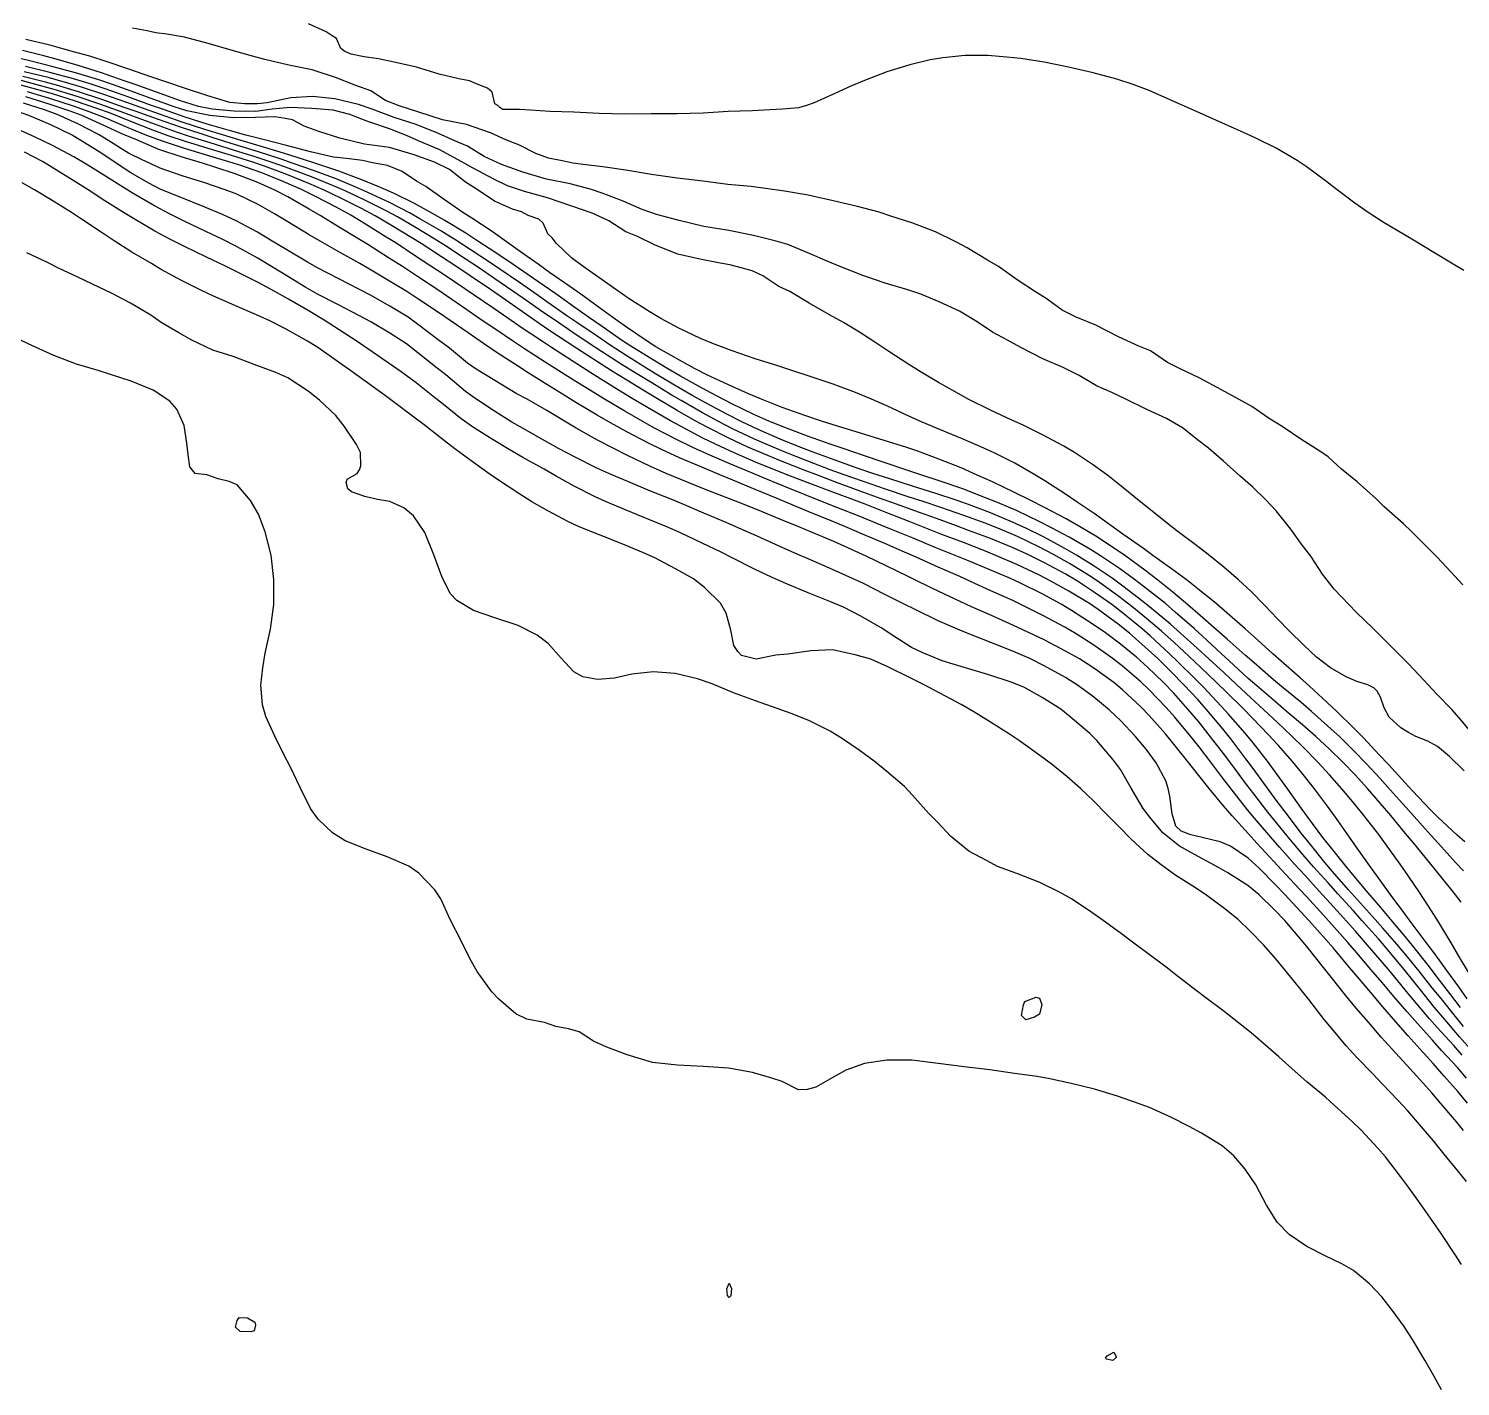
# Model space of a CAD drawing. Header units: feet. Extents: x 333642 to 335017, y 470420 to 471851.
# Drawn here: x 334328.2 to 334602.6, y 471312.7 to 471573.1 of the extents above; entities that cross this region are included whole.
import ezdxf

# ---------------------------------------------------------------- set-up
doc = ezdxf.new("R2010")
doc.units = ezdxf.units.FT
doc.header["$MEASUREMENT"] = 0
doc.layers.add('Contour', color=7, linetype='CONTINUOUS', true_color=0xffffff)

msp = doc.modelspace()

# ---------------------------------------------------------------- linework, layer by layer
at = {"layer": 'Contour', "color": 18, "linetype": 'Continuous', "true_color": 0x000000}
for points, elevation in [([(334603.254561, 471526.664073), (334601.227112, 471527.903719), (334597.479672, 471530.178665), (334594.267512, 471532.110189), (334591.891194, 471533.517725), (334587.95837, 471535.803915), (334584.916932, 471537.792229), (334582.336052, 471539.597903), (334578.722884, 471542.34228), (334576.751885, 471543.920209), (334573.048681, 471546.64308), (334571.341132, 471547.786015), (334567.281429, 471550.155162), (334563.49788, 471551.977352), (334561.576275, 471552.899387), (334557.587657, 471554.668776), (334553.270431, 471556.602553), (334550.870955, 471557.677829), (334547.129693, 471559.383905), (334542.93324, 471561.17923), (334539.906339, 471562.330913), (334536.773172, 471563.377819), (334532.188353, 471564.618326), (334527.463304, 471565.709212), (334522.79062, 471566.62597), (334518.341041, 471567.346042), (334515.669492, 471567.624505), (334512.042038, 471567.899847), (334507.684363, 471567.902148), (334503.411118, 471567.488328), (334500.946911, 471567.095881), (334497.075139, 471566.13747), (334492.693613, 471564.814878), (334488.361932, 471563.141442), (334485.758053, 471562.031446), (334482.679999, 471560.650315), (334478.746522, 471558.856291), (334477.250883, 471558.348666), (334475.73778, 471557.915572), (334472.635515, 471557.654644), (334470.211348, 471557.508448), (334466.832083, 471557.336881), (334462.273868, 471557.185803), (334457.457997, 471556.863697), (334452.498924, 471556.742683), (334447.498057, 471556.741794), (334442.500564, 471556.685322), (334437.524481, 471556.801626), (334432.696923, 471557.042191), (334428.087378, 471557.202792), (334424.385222, 471557.429786), (334422.242091, 471557.542611), (334419.060558, 471557.570592), (334418.467517, 471557.961208), (334418.086247, 471558.347217), (334417.517112, 471558.672729), (334417.03285, 471560.870801), (334416.107011, 471561.670633), (334414.443572, 471562.280783), (334412.67309, 471563.050902), (334410.602886, 471563.458584), (334406.847951, 471564.34136), (334402.514307, 471565.663295), (334398.262013, 471566.66694), (334395.253653, 471567.25376), (334392.497113, 471567.694955), (334390.004358, 471568.184403), (334388.771051, 471568.712414), (334388.016539, 471569.263465), (334387.159746, 471571.152204), (334386.328864, 471571.659615), (334385.220644, 471572.44413), (334381.830648, 471573.965517)], -1.5), ([(334603.070068, 471466.451061), (334601.478422, 471468.181493), (334598.191562, 471471.669895), (334596.696942, 471473.195673), (334593.218383, 471476.67503), (334591.699197, 471478.152108), (334587.910101, 471481.444847), (334586.385646, 471482.950494), (334582.792909, 471486.195395), (334579.785934, 471488.587343), (334577.241119, 471490.939649), (334575.640129, 471492.043105), (334572.18097, 471494.204973), (334568.465586, 471496.789599), (334565.950251, 471498.31808), (334562.628302, 471500.606859), (334560.212769, 471501.970915), (334556.78108, 471503.795015), (334552.541346, 471506.123889), (334548.892262, 471507.841629), (334546.455346, 471509.055168), (334543.193186, 471511.28353), (334540.933462, 471512.189574), (334537.040313, 471513.959741), (334532.692583, 471516.193435), (334528.959006, 471517.749938), (334526.247575, 471519.07872), (334523.226616, 471521.335414), (334521.142869, 471522.58873), (334517.659591, 471524.907607), (334514.074107, 471527.456705), (334511.962968, 471528.703766), (334508.056702, 471531.057184), (334505.909576, 471532.22326), (334501.99768, 471534.092648), (334497.626297, 471535.803312), (334493.44622, 471537.137636), (334491.214035, 471537.860373), (334487.046715, 471538.945805), (334482.350606, 471540.063417), (334477.591191, 471541.13706), (334473.043431, 471541.910967), (334469.3749, 471542.403091), (334466.690095, 471542.7872), (334462.178595, 471543.19306), (334457.457138, 471543.800921), (334452.486228, 471544.410279), (334447.557158, 471545.073748), (334442.644834, 471545.964315), (334438.235722, 471546.585149), (334434.45829, 471547.031133), (334432.484207, 471547.305738), (334430.740538, 471547.636301), (334427.836479, 471548.24975), (334425.361284, 471549.139653), (334422.28347, 471550.753373), (334419.664567, 471551.778017), (334416.705088, 471553.095412), (334412.099453, 471554.675457), (334407.515572, 471555.580091), (334402.936099, 471557.035471), (334399.18286, 471558.268436), (334396.571935, 471559.268386), (334393.736939, 471561.130965), (334390.896787, 471562.195611), (334386.992327, 471563.705443), (334382.524616, 471565.141725), (334378.025703, 471566.0625), (334373.473533, 471567.129271), (334371.098838, 471567.788482), (334366.966014, 471568.943379), (334362.58382, 471570.217883), (334358.066051, 471571.430978), (334354.6752, 471572.017249), (334352.581685, 471572.292626), (334350.884394, 471572.653503), (334348.078021, 471573.157255)], -2), ([(334603.308808, 471430.782049), (334600.483768, 471433.498809), (334598.207729, 471435.451539), (334596.38912, 471436.466991), (334594.063617, 471437.316459), (334592.663598, 471438.134501), (334591.203168, 471438.993347), (334588.975382, 471441.058874), (334587.961474, 471442.867857), (334587.272275, 471444.906145), (334586.654078, 471446.014861), (334585.990987, 471446.692147), (334584.827563, 471447.240564), (334582.765711, 471447.862166), (334580.719371, 471448.768067), (334577.716825, 471450.503374), (334575.000512, 471452.543351), (334572.529498, 471454.926887), (334569.858891, 471457.56417), (334567.555631, 471459.937041), (334565.110248, 471462.485322), (334562.399792, 471465.195289), (334560.093368, 471467.384089), (334557.282442, 471469.809493), (334554.23012, 471472.224045), (334552.009119, 471473.946148), (334548.23261, 471476.761922), (334546.427031, 471478.170779), (334542.883892, 471481.048596), (334540.72011, 471482.759809), (334537.553661, 471485.351727), (334534.996596, 471487.38402), (334532.282614, 471489.33994), (334528.642081, 471491.795883), (334526.584131, 471493.030794), (334522.506953, 471495.186581), (334518.643998, 471497.079102), (334516.624727, 471498.015298), (334512.541863, 471499.914629), (334508.406605, 471501.973591), (334506.330132, 471503.103499), (334502.594615, 471505.225157), (334499.271704, 471507.197164), (334496.900498, 471508.701261), (334493.044869, 471511.149039), (334490.343491, 471512.949581), (334487.415297, 471514.870256), (334484.357719, 471516.703882), (334481.668805, 471518.185522), (334477.763841, 471520.446365), (334474.062743, 471522.638006), (334471.956417, 471523.657934), (334468.896438, 471525.657198), (334466.837205, 471526.65734), (334464.060924, 471527.383602), (334462.54467, 471527.811201), (334460.745691, 471528.122361), (334456.808691, 471528.870509), (334452.624476, 471529.823421), (334448.27898, 471531.569701), (334444.874655, 471533.206046), (334442.616168, 471534.095986), (334439.378307, 471536.216688), (334436.201026, 471537.691252), (334432.277298, 471539.042541), (334427.628985, 471540.612257), (334423.245428, 471541.821307), (334419.966183, 471542.905758), (334417.434926, 471544.161926), (334413.272324, 471546.409146), (334411.096837, 471547.594584), (334406.973529, 471549.823588), (334403.025531, 471551.470878), (334400.582364, 471552.554354), (334397.360626, 471553.858785), (334393.164366, 471555.255881), (334389.737477, 471556.628043), (334386.568119, 471557.414043), (334382.479343, 471557.780423), (334378.320756, 471557.973645), (334374.876763, 471557.601861), (334371.699318, 471557.197027), (334367.534173, 471557.253379), (334363.340221, 471557.610764), (334360.719384, 471558.121676), (334357.092153, 471559.275017), (334352.690219, 471560.87043), (334348.612445, 471562.343047), (334346.489822, 471563.081808), (334342.10723, 471564.603735), (334337.673598, 471565.976949), (334333.437509, 471567.192445), (334331.098271, 471567.855769), (334326.994116, 471568.8688)], -3), ([(334604.99822, 471437.814214), (334602.352885, 471440.95142), (334600.971332, 471442.522058), (334598.113947, 471445.477961), (334595.555346, 471448.194327), (334592.719211, 471451.217346), (334591.182806, 471452.75296), (334588.091992, 471455.834124), (334585.790519, 471458.099989), (334582.660625, 471461.093331), (334581.207883, 471462.641101), (334578.373358, 471465.587909), (334576.176817, 471468.482568), (334573.905774, 471471.910752), (334572.12128, 471474.205156), (334570.092117, 471477.094596), (334567.310548, 471480.638185), (334565.267587, 471482.787938), (334562.821458, 471485.124691), (334560.407547, 471487.272892), (334557.188177, 471490.144736), (334554.322606, 471492.636827), (334552.482876, 471494.066825), (334549.316696, 471496.516052), (334546.248893, 471498.291092), (334542.46762, 471500.019922), (334538.317174, 471502.084476), (334535.817501, 471503.318976), (334532.860744, 471504.59585), (334529.532731, 471506.570792), (334526.46089, 471508.096), (334522.556473, 471509.764565), (334518.348105, 471511.957711), (334515.778464, 471513.359714), (334512.934747, 471514.87254), (334509.98556, 471516.862863), (334506.592089, 471518.890479), (334502.722282, 471520.708842), (334499.17852, 471522.12736), (334496.664877, 471522.998516), (334492.326391, 471524.284941), (334488.037496, 471525.722285), (334483.849575, 471527.405123), (334481.693511, 471528.286413), (334477.528708, 471530.061209), (334473.700542, 471531.667359), (334471.441042, 471532.346996), (334467.102727, 471533.432369), (334462.354682, 471534.384051), (334457.602672, 471535.16154), (334452.873611, 471536.263132), (334448.532358, 471537.461947), (334445.754508, 471538.392061), (334442.147591, 471539.986148), (334438.11609, 471541.513515), (334436.076997, 471542.237794), (334431.985522, 471543.291909), (334427.439193, 471544.211395), (334422.866368, 471545.57818), (334418.803048, 471547.010844), (334415.51318, 471548.532558), (334412.296261, 471550.539234), (334410.013039, 471551.486375), (334406.757183, 471552.968177), (334402.480084, 471554.664358), (334398.263604, 471556.042134), (334394.010971, 471557.65886), (334391.406352, 471558.513386), (334386.8544, 471559.584043), (334382.580307, 471560.053125), (334378.402995, 471559.820726), (334373.904412, 471558.827992), (334372.011027, 471558.675984), (334369.629778, 471558.665976), (334366.723739, 471558.894418), (334362.487727, 471560.168908), (334358.055653, 471561.628086), (334354.449618, 471562.882562), (334351.619848, 471563.836085), (334347.358596, 471565.313671), (334343.044128, 471566.75599), (334339.913521, 471567.764911), (334336.777391, 471568.639912), (334332.209932, 471569.869392), (334327.640331, 471570.998823)], -2.5), ([(334603.480267, 471417.121816), (334601.952756, 471418.398553), (334598.265355, 471421.855688), (334596.852973, 471423.257858), (334593.449001, 471426.901282), (334591.986293, 471428.466289), (334588.826041, 471431.957079), (334587.052231, 471433.846541), (334584.005436, 471437.05958), (334582.097052, 471439.006162), (334578.953731, 471442.089444), (334577.005827, 471443.929105), (334573.661456, 471446.974432), (334571.893938, 471448.584207), (334568.244496, 471451.781928), (334566.674076, 471453.18316), (334563.042091, 471456.45556), (334561.313533, 471457.979097), (334557.854269, 471461.050409), (334555.863558, 471462.761285), (334552.581015, 471465.424326), (334550.008403, 471467.438435), (334547.231507, 471469.504555), (334543.628871, 471472.081778), (334541.840955, 471473.385254), (334537.919443, 471476.167579), (334535.616599, 471477.79272), (334532.374965, 471480.104867), (334529.139328, 471482.308814), (334526.935064, 471483.815027), (334522.961895, 471486.380538), (334520.700849, 471487.740438), (334517.212547, 471489.735571), (334513.223572, 471491.746167), (334511.237751, 471492.648105), (334507.270625, 471494.352465), (334502.928475, 471496.165583), (334499.442659, 471497.645953), (334496.898855, 471498.772055), (334492.67916, 471500.725713), (334489.251099, 471502.212639), (334486.672989, 471503.278628), (334482.349505, 471504.924166), (334477.98116, 471506.400515), (334474.663186, 471507.475429), (334471.793234, 471508.395529), (334467.42465, 471509.763703), (334462.999109, 471511.27104), (334459.415212, 471512.62757), (334456.950539, 471513.641335), (334452.788979, 471515.643161), (334449.362196, 471517.47208), (334447.083228, 471518.857677), (334443.085413, 471521.416363), (334440.905013, 471522.902679), (334437.489866, 471525.334744), (334434.456225, 471527.464825), (334432.247907, 471529.104435), (334429.345414, 471531.886998), (334428.54335, 471532.954758), (334427.68458, 471533.746549), (334426.814527, 471535.79689), (334425.989979, 471536.541841), (334423.918601, 471537.215162), (334422.626505, 471537.951612), (334420.943183, 471538.432187), (334417.484065, 471540.020936), (334413.929987, 471542.374348), (334411.931113, 471543.645324), (334408.809881, 471546.067015), (334405.957532, 471547.493203), (334402.087613, 471548.891905), (334397.360534, 471550.254636), (334392.557119, 471550.90726), (334387.834511, 471552.094668), (334383.811203, 471553.339318), (334380.975558, 471554.396844), (334378.735338, 471555.555218), (334376.991932, 471555.878033), (334375.349315, 471556.137812), (334371.598077, 471556.025411), (334367.415644, 471555.987769), (334362.88867, 471556.432267), (334358.481131, 471557.297833), (334356.050025, 471558.069491), (334352.16005, 471559.490921), (334347.834058, 471561.078313), (334344.256568, 471562.369014), (334341.629534, 471563.250986), (334337.16519, 471564.596157), (334332.615045, 471565.830187), (334328.171865, 471566.936561), (334325.0476, 471567.685029)], -3.5), ([(334603.18733, 471411.614205), (334601.683386, 471413.195464), (334598.394559, 471416.83296), (334596.921322, 471418.458365), (334593.736535, 471422.005769), (334592.12059, 471423.82113), (334589.148716, 471427.148315), (334587.21451, 471429.267517), (334584.481569, 471432.233701), (334582.244511, 471434.542374), (334579.491424, 471437.257937), (334577.154919, 471439.41975), (334574.049662, 471442.129446), (334571.994322, 471443.905036), (334568.328877, 471446.943975), (334566.791459, 471448.241177), (334563.07442, 471451.468015), (334561.352673, 471452.950785), (334557.923337, 471455.983619), (334555.870731, 471457.802944), (334552.709001, 471460.570122), (334550.368057, 471462.587515), (334547.452281, 471465.030156), (334544.631864, 471467.326253), (334542.141942, 471469.247931), (334538.474991, 471471.923589), (334536.688049, 471473.168884), (334532.706058, 471475.755313), (334529.880528, 471477.440942), (334527.006785, 471479.064816), (334522.880269, 471481.26692), (334520.113204, 471482.649679), (334517.117594, 471484.158855), (334512.911384, 471486.171035), (334510.001424, 471487.470108), (334506.919048, 471488.844659), (334502.65241, 471490.550781), (334498.589498, 471492.047972), (334496.465073, 471492.77492), (334492.152843, 471494.116), (334487.607081, 471495.516854), (334483.220512, 471496.839039), (334480.151894, 471497.80695), (334476.974762, 471498.867545), (334472.628182, 471500.441069), (334468.420898, 471502.072598), (334466.125556, 471503.026314), (334462.308827, 471504.766764), (334458.188539, 471506.698579), (334455.771709, 471507.919361), (334452.34603, 471509.818153), (334448.3964, 471512.053034), (334446.536885, 471513.244745), (334442.755765, 471515.847396), (334440.162996, 471517.652479), (334437.343451, 471519.712691), (334433.992207, 471522.130945), (334431.887845, 471523.633555), (334428.012203, 471526.31542), (334425.804782, 471527.891754), (334422.468663, 471530.267367), (334419.287962, 471532.50436), (334416.989348, 471534.14661), (334413.127311, 471536.741775), (334411.384156, 471537.823131), (334407.654194, 471540.467514), (334404.331038, 471542.807194), (334402.52029, 471543.799867), (334399.749756, 471545.676964), (334396.976231, 471546.824368), (334394.086018, 471547.309108), (334392.141551, 471547.78515), (334389.099814, 471548.163783), (334386.629665, 471548.420201), (334382.223505, 471549.448846), (334377.590452, 471550.66628), (334373.124838, 471551.817934), (334369.785894, 471552.674364), (334366.839925, 471553.487012), (334362.400093, 471554.776649), (334357.986386, 471556.178957), (334354.189078, 471557.487788), (334351.698058, 471558.357027), (334347.371168, 471559.929988), (334343.035727, 471561.474727), (334339.985193, 471562.487118), (334336.79153, 471563.460167), (334332.228916, 471564.681632), (334327.593302, 471565.790742)], -4), ([(334603.90032, 471387.057904), (334602.289883, 471389.319505), (334600.027406, 471392.454841), (334597.672136, 471395.657042), (334596.039066, 471397.873561), (334593.161489, 471401.70214), (334591.936508, 471403.33455), (334589.168298, 471407.142302), (334587.339301, 471409.640032), (334585.205276, 471412.629448), (334582.843746, 471415.964194), (334581.350122, 471418.054997), (334578.638538, 471421.895652), (334577.131617, 471423.981452), (334574.635343, 471427.297478), (334572.477894, 471430.074928), (334570.39496, 471432.55018), (334567.696373, 471435.653422), (334565.820591, 471437.68461), (334562.826615, 471440.781515), (334560.880632, 471442.750233), (334557.826855, 471445.758619), (334555.778766, 471447.741955), (334552.75287, 471450.662087), (334550.622083, 471452.664596), (334547.646994, 471455.409), (334545.289203, 471457.528055), (334542.440484, 471459.959489), (334539.617986, 471462.28987), (334537.113647, 471464.21079), (334533.41651, 471466.862771), (334531.643171, 471468.063978), (334527.668136, 471470.503291), (334524.584673, 471472.261846), (334521.910966, 471473.672154), (334517.736337, 471475.67661), (334514.372506, 471477.131292), (334511.698936, 471478.191652), (334507.411152, 471479.74586), (334503.008292, 471481.262183), (334499.609081, 471482.390251), (334496.778071, 471483.321048), (334492.416555, 471484.782358), (334488.01709, 471486.279158), (334484.513246, 471487.513351), (334481.82379, 471488.489696), (334477.529398, 471490.120335), (334473.294448, 471491.795888), (334470.865629, 471492.815626), (334467.284834, 471494.379998), (334463.107014, 471496.355418), (334460.383329, 471497.757987), (334457.309569, 471499.41174), (334453.244652, 471501.751957), (334451.35469, 471502.875079), (334447.603104, 471505.126737), (334444.130502, 471507.26809), (334441.95451, 471508.622106), (334437.967977, 471511.159784), (334435.609878, 471512.70275), (334432.461747, 471514.805077), (334428.935813, 471517.210134), (334426.94243, 471518.582202), (334423.019708, 471521.333339), (334420.978988, 471522.752996), (334417.555533, 471525.100394), (334414.372481, 471527.269139), (334412.03663, 471528.807641), (334408.066612, 471531.400907), (334405.995788, 471532.732425), (334402.473797, 471534.853569), (334398.85355, 471536.973344), (334396.705448, 471538.159776), (334392.637175, 471540.200747), (334388.867556, 471541.975357), (334386.583037, 471542.955521), (334382.387557, 471544.646986), (334378.083245, 471546.270359), (334375.011444, 471547.34531), (334371.801194, 471548.415247), (334367.410119, 471549.794109), (334362.938234, 471551.176078), (334359.034467, 471552.396726), (334356.697792, 471553.172852), (334352.465994, 471554.682911), (334348.135471, 471556.30641), (334345.199977, 471557.379011), (334341.846087, 471558.572283), (334337.441997, 471560.050665), (334333.041717, 471561.405791), (334329.567702, 471562.388298), (334326.709885, 471563.111107)], -5.5), ([(334604.128846, 471392.185864), (334602.511705, 471394.879033), (334600.80652, 471397.780009), (334598.402274, 471401.797781), (334597.080122, 471403.932346), (334594.827086, 471407.401962), (334592.677775, 471410.591814), (334591.05589, 471412.890044), (334588.262338, 471416.76747), (334586.944826, 471418.528784), (334584.149685, 471422.125405), (334582.282096, 471424.466968), (334579.846222, 471427.338693), (334577.5133, 471429.998526), (334575.259344, 471432.426712), (334572.579951, 471435.17005), (334570.254308, 471437.453799), (334567.547429, 471440.02003), (334564.940883, 471442.440294), (334562.451185, 471444.753856), (334559.618868, 471447.378887), (334557.32229, 471449.523978), (334554.38819, 471452.260268), (334552.173623, 471454.281352), (334549.024227, 471457.108719), (334547.004109, 471458.86449), (334543.382431, 471461.898572), (334541.758587, 471463.210637), (334537.899779, 471466.176104), (334535.838388, 471467.678877), (334532.405343, 471469.993251), (334529.013509, 471472.121903), (334526.798511, 471473.416344), (334522.708077, 471475.631043), (334519.442952, 471477.225024), (334516.775945, 471478.443018), (334512.507776, 471480.233788), (334508.296747, 471481.821977), (334505.941049, 471482.648811), (334502.054807, 471483.933696), (334497.583325, 471485.35175), (334493.20831, 471486.755549), (334490.195151, 471487.737212), (334486.9753, 471488.815472), (334482.569445, 471490.388674), (334478.329271, 471491.927544), (334475.842614, 471492.891457), (334472.216022, 471494.375528), (334467.986288, 471496.188465), (334464.864724, 471497.671036), (334462.115943, 471499.062774), (334458.023188, 471501.240155), (334455.494997, 471502.654655), (334452.300074, 471504.51971), (334448.311728, 471506.875823), (334446.441027, 471508.041136), (334442.670578, 471510.430106), (334439.609914, 471512.402598), (334437.113563, 471514.083377), (334433.220649, 471516.715451), (334431.346433, 471518.018005), (334427.71464, 471520.582352), (334425.032759, 471522.463686), (334422.240218, 471524.409355), (334418.47856, 471526.981062), (334416.727987, 471528.165857), (334412.790396, 471530.732854), (334410.062201, 471532.487452), (334407.172244, 471534.289357), (334403.164959, 471536.629578), (334401.178581, 471537.730965), (334397.314585, 471539.756518), (334393.217007, 471541.662824), (334390.895762, 471542.660717), (334387.087654, 471544.25034), (334382.794224, 471545.859065), (334378.894956, 471547.242077), (334376.552934, 471548.047025), (334372.219639, 471549.453552), (334367.800413, 471550.814742), (334363.528237, 471552.138305), (334361.410341, 471552.832445), (334357.269803, 471554.150698), (334352.857519, 471555.706769), (334348.78247, 471557.187538), (334346.499695, 471557.956263), (334342.181527, 471559.486612), (334337.753704, 471560.946812), (334333.536234, 471562.208602), (334331.414829, 471562.805127), (334327.034693, 471563.921243)], -5), ([(334602.748376, 471405.611556), (334600.992059, 471407.829014), (334598.033487, 471411.498618), (334596.683427, 471413.156303), (334593.598887, 471416.930269), (334592.090401, 471418.750999), (334589.259233, 471422.171548), (334587.290527, 471424.495204), (334584.779506, 471427.367938), (334582.4048, 471429.989268), (334580.052768, 471432.425082), (334577.418794, 471434.997331), (334574.867146, 471437.352854), (334572.309379, 471439.59445), (334569.221308, 471442.216052), (334567.136272, 471444.006104), (334563.578084, 471447.051736), (334561.946404, 471448.497528), (334558.270872, 471451.859049), (334556.789337, 471453.204549), (334553.116617, 471456.619921), (334551.548075, 471458.0338), (334547.935051, 471461.215687), (334546.05629, 471462.816436), (334542.652492, 471465.539465), (334540.149375, 471467.473032), (334537.248608, 471469.548911), (334533.615458, 471471.975798), (334531.68541, 471473.189806), (334527.627086, 471475.553057), (334524.372065, 471477.281101), (334521.834334, 471478.567688), (334517.653145, 471480.588384), (334513.884318, 471482.213076), (334511.557792, 471483.138922), (334507.214765, 471484.812741), (334502.901914, 471486.292358), (334499.206742, 471487.530593), (334496.686012, 471488.37949), (334492.344041, 471489.809452), (334487.968747, 471491.288536), (334484.503877, 471492.482158), (334481.774302, 471493.417643), (334477.443071, 471494.933488), (334473.114301, 471496.56795), (334470.051308, 471497.822213), (334467.143784, 471499.102118), (334462.942018, 471501.138465), (334460.122231, 471502.572639), (334457.164479, 471504.173605), (334453.08949, 471506.426588), (334450.659645, 471507.818328), (334447.400153, 471509.800802), (334443.615654, 471512.161291), (334441.826944, 471513.359884), (334437.895379, 471516.066905), (334435.474783, 471517.753185), (334432.419187, 471519.948777), (334429.215567, 471522.217073), (334426.991131, 471523.780065), (334423.081431, 471526.467901), (334421.048703, 471527.857237), (334417.515956, 471530.221798), (334414.280541, 471532.334587), (334411.944553, 471533.855899), (334407.963155, 471536.288593), (334405.599738, 471537.641642), (334402.156939, 471539.543786), (334398.080391, 471541.543108), (334395.610507, 471542.608146), (334392.005564, 471544.085739), (334387.606805, 471545.721981), (334383.419929, 471547.134175), (334381.056288, 471547.906731), (334377.032341, 471549.197017), (334372.570358, 471550.539675), (334368.237618, 471551.810878), (334365.304275, 471552.717738), (334361.961378, 471553.739274), (334357.599712, 471555.136891), (334353.250059, 471556.672799), (334350.405489, 471557.676027), (334346.967074, 471558.891643), (334342.552252, 471560.456678), (334338.277351, 471561.858969), (334335.714402, 471562.642617), (334331.938183, 471563.682501), (334327.295752, 471564.818753)], -4.5), ([(334602.637759, 471385.376061), (334600.750662, 471387.833351), (334597.982159, 471391.473374), (334596.654812, 471393.161633), (334593.691698, 471396.93216), (334592.038159, 471398.982915), (334589.257096, 471402.27187), (334587.34552, 471404.548445), (334584.880796, 471407.448794), (334582.565746, 471410.184524), (334580.475825, 471412.724256), (334577.864652, 471415.920174), (334576.256269, 471418.006416), (334573.343209, 471421.85936), (334572.137213, 471423.522357), (334569.542981, 471427.217523), (334567.507455, 471430.037765), (334565.601969, 471432.601742), (334562.869396, 471436.115362), (334561.327412, 471437.96106), (334558.100317, 471441.700061), (334556.754686, 471443.173245), (334553.330971, 471446.810169), (334551.831145, 471448.351197), (334548.338205, 471451.820407), (334546.803019, 471453.282626), (334543.11903, 471456.67748), (334541.603543, 471457.99164), (334537.855181, 471461.040617), (334535.788026, 471462.646138), (334532.454756, 471464.962732), (334529.200853, 471467.100486), (334526.846373, 471468.507516), (334522.778822, 471470.723736), (334519.716181, 471472.225546), (334516.846299, 471473.513953), (334512.550158, 471475.28332), (334508.342079, 471476.871544), (334506.023999, 471477.734654), (334502.184447, 471479.122252), (334497.809316, 471480.686822), (334493.802354, 471482.129039), (334491.567071, 471482.942393), (334487.336848, 471484.480831), (334483.00655, 471486.056067), (334479.570728, 471487.36352), (334476.833895, 471488.411323), (334472.585167, 471490.064109), (334468.338903, 471491.8519), (334466.050253, 471492.847545), (334462.40082, 471494.51902), (334458.242192, 471496.63814), (334455.947639, 471497.875277), (334452.472809, 471499.831445), (334448.737503, 471502.061223), (334446.786292, 471503.244826), (334442.821709, 471505.653094), (334439.909186, 471507.472238), (334437.20035, 471509.169443), (334433.227062, 471511.717419), (334431.372862, 471512.94751), (334427.70103, 471515.403493), (334424.724126, 471517.447233), (334422.199544, 471519.188734), (334418.336544, 471521.885181), (334416.669559, 471523.034388), (334412.788782, 471525.661628), (334410.083247, 471527.496478), (334407.274635, 471529.329538), (334403.378636, 471531.889988), (334401.649085, 471532.983717), (334397.697767, 471535.345974), (334394.618319, 471537.160456), (334391.982522, 471538.58151), (334387.857204, 471540.646354), (334384.786293, 471542.115318), (334381.886148, 471543.387107), (334377.648022, 471545.096504), (334373.365691, 471546.731102), (334371.131757, 471547.439227), (334367.059021, 471548.730818), (334362.598128, 471550.092462), (334358.225529, 471551.399132), (334354.921672, 471552.545938), (334351.997992, 471553.611559), (334347.737619, 471555.26966), (334343.692461, 471556.905801), (334341.453015, 471557.691873), (334337.162751, 471559.152274), (334332.715927, 471560.559262), (334328.343326, 471561.799375), (334325.708673, 471562.47854)], -6), ([(334603.189889, 471381.751756), (334601.904761, 471383.321016), (334598.886468, 471387.083698), (334597.214029, 471389.184474), (334594.700247, 471392.3482), (334592.451767, 471395.107111), (334590.386095, 471397.556249), (334587.714427, 471400.606703), (334585.750709, 471402.815959), (334582.859372, 471406.025182), (334581.148214, 471407.962414), (334578.090819, 471411.473786), (334576.631172, 471413.211532), (334573.6013, 471416.952366), (334572.10607, 471418.822404), (334569.43061, 471422.312304), (334567.497822, 471424.885924), (334565.421447, 471427.700888), (334562.871221, 471431.195448), (334561.472006, 471433.071019), (334558.597161, 471436.869077), (334557.036815, 471438.832473), (334554.268916, 471442.12616), (334552.261412, 471444.410895), (334549.600274, 471447.267678), (334547.315472, 471449.610631), (334544.588683, 471452.272899), (334542.20858, 471454.466525), (334539.168941, 471457.131137), (334537.00133, 471458.869766), (334533.182222, 471461.6924), (334531.509311, 471462.828487), (334527.547548, 471465.222196), (334524.085909, 471467.145216), (334521.776806, 471468.318958), (334517.568385, 471470.323801), (334513.709026, 471472.000842), (334511.555645, 471472.894962), (334507.37647, 471474.521797), (334503.023112, 471476.170406), (334499.820189, 471477.421729), (334496.953874, 471478.551629), (334492.678278, 471480.215756), (334488.494239, 471481.884558), (334486.447688, 471482.66932), (334482.325776, 471484.182154), (334477.903614, 471485.874671), (334474.222773, 471487.272144), (334471.748441, 471488.219855), (334467.513179, 471489.956511), (334463.28968, 471491.782626), (334460.884944, 471492.882189), (334457.402942, 471494.572721), (334453.264389, 471496.76439), (334451.221105, 471497.887439), (334447.540035, 471499.992651), (334443.877808, 471502.175702), (334441.86275, 471503.382714), (334437.849251, 471505.872301), (334435.195001, 471507.551616), (334432.329498, 471509.375437), (334428.385759, 471511.954154), (334426.691802, 471513.061584), (334422.787896, 471515.656074), (334420.032483, 471517.533224), (334417.308622, 471519.3876), (334413.556381, 471521.975461), (334411.751992, 471523.197801), (334407.826917, 471525.845758), (334405.279659, 471527.558169), (334402.349239, 471529.473326), (334398.549897, 471531.97848), (334396.72549, 471533.118757), (334392.743111, 471535.565734), (334389.931402, 471537.2781), (334387.139416, 471538.80803), (334383.003488, 471540.955288), (334380.474103, 471542.197236), (334377.106046, 471543.692604), (334372.84681, 471545.419291), (334369.047082, 471546.766585), (334366.538659, 471547.556583), (334362.252425, 471548.840608), (334357.877725, 471550.134824), (334353.449564, 471551.630321), (334350.828737, 471552.603828), (334347.255181, 471554.046532), (334342.972635, 471555.888027), (334339.967433, 471557.064483), (334336.787592, 471558.195754), (334332.435771, 471559.630565), (334327.977946, 471560.965575)], -6.5), ([(334602.965548, 471376.229221), (334601.341781, 471378.10191), (334598.168582, 471381.55763), (334596.667206, 471383.223233), (334593.57546, 471386.936747), (334592.029756, 471388.793724), (334589.202457, 471392.2066), (334587.294182, 471394.481632), (334584.824275, 471397.364018), (334582.4743, 471400.04159), (334580.204438, 471402.585526), (334577.639341, 471405.41304), (334575.541852, 471407.70266), (334572.75031, 471410.748612), (334570.832731, 471412.870078), (334567.922847, 471416.107079), (334566.254141, 471418.018001), (334563.142244, 471421.66574), (334561.824221, 471423.277067), (334558.825764, 471427.08246), (334557.239468, 471429.131491), (334554.758391, 471432.408843), (334552.520288, 471435.339141), (334550.639011, 471437.699827), (334547.814258, 471441.127211), (334546.208162, 471442.90513), (334542.894134, 471446.359212), (334541.334714, 471447.841327), (334537.753956, 471450.876699), (334535.60982, 471452.587889), (334532.3529, 471454.85258), (334528.939406, 471457.035522), (334526.748821, 471458.319948), (334522.670609, 471460.511031), (334519.242385, 471462.227702), (334516.812518, 471463.392047), (334512.614259, 471465.305249), (334508.673193, 471467.076873), (334506.631449, 471467.99857), (334502.525375, 471469.79939), (334498.289882, 471471.700294), (334496.072045, 471472.678431), (334492.270006, 471474.332876), (334488.015382, 471476.170316), (334485.064664, 471477.419595), (334482.006092, 471478.690272), (334477.721519, 471480.444999), (334473.732274, 471482.109671), (334471.612265, 471482.990042), (334467.455745, 471484.691452), (334463.166674, 471486.473786), (334460.626032, 471487.533329), (334457.182587, 471488.961647), (334452.934132, 471490.803166), (334449.484723, 471492.400066), (334446.960193, 471493.607988), (334442.851753, 471495.737881), (334439.713481, 471497.483067), (334437.112519, 471498.963113), (334433.078857, 471501.37514), (334430.844188, 471502.761761), (334427.500453, 471504.827825), (334423.9364, 471507.092064), (334421.861039, 471508.433012), (334417.968042, 471510.941467), (334415.367448, 471512.698197), (334412.39292, 471514.727242), (334408.953606, 471517.09796), (334406.895103, 471518.52297), (334402.94996, 471521.153517), (334400.65424, 471522.64506), (334397.335506, 471524.676653), (334393.490504, 471526.947911), (334391.63349, 471528.016717), (334387.649474, 471530.249427), (334384.042191, 471532.311222), (334381.93469, 471533.554265), (334377.874651, 471535.997998), (334375.291693, 471537.55237), (334372.163426, 471539.330948), (334368.060682, 471541.355298), (334365.841662, 471542.166147), (334361.952888, 471543.509709), (334357.580897, 471544.845965), (334353.390536, 471546.335364), (334349.77935, 471547.977318), (334347.285981, 471549.190787), (334343.518506, 471551.550105), (334341.539429, 471552.789376), (334337.575095, 471554.832122), (334333.634445, 471556.6226), (334331.432293, 471557.41526), (334327.203313, 471558.783258)], -7.5), ([(334604.515383, 471377.373185), (334602.45259, 471379.769735), (334599.978032, 471382.621574), (334597.656714, 471385.382902), (334595.697032, 471387.811347), (334592.9081, 471391.32929), (334591.481511, 471393.07657), (334588.396733, 471396.804675), (334586.911573, 471398.541808), (334583.789043, 471402.031422), (334582.10088, 471403.913437), (334579.127639, 471407.175786), (334577.23503, 471409.266078), (334574.471716, 471412.369311), (334572.389663, 471414.747044), (334569.987678, 471417.570558), (334567.642025, 471420.392547), (334565.68971, 471422.846158), (334562.979552, 471426.342583), (334561.598646, 471428.173475), (334558.759596, 471432.001705), (334557.174795, 471434.110272), (334554.71377, 471437.312711), (334552.466222, 471440.131069), (334550.382435, 471442.58525), (334547.652739, 471445.646212), (334545.696718, 471447.672684), (334542.618001, 471450.653062), (334540.492194, 471452.567035), (334537.427793, 471455.060908), (334534.558976, 471457.24677), (334532.026857, 471458.972858), (334528.073273, 471461.487144), (334526.061597, 471462.699915), (334522.414342, 471464.66983), (334518.290866, 471466.75772), (334516.367101, 471467.635938), (334512.289425, 471469.381309), (334507.99767, 471471.147065), (334504.804627, 471472.433327), (334501.954469, 471473.586955), (334497.67856, 471475.35117), (334493.582225, 471477.044783), (334491.523916, 471477.878366), (334487.333379, 471479.565423), (334483.047926, 471481.249195), (334479.981662, 471482.477159), (334476.986872, 471483.681509), (334472.719415, 471485.393189), (334468.676152, 471487.07137), (334466.575438, 471487.935642), (334462.421203, 471489.665868), (334458.181863, 471491.528712), (334455.495677, 471492.761687), (334452.249461, 471494.332359), (334448.132619, 471496.490347), (334445.76123, 471497.807393), (334442.439999, 471499.711906), (334438.561554, 471502.031101), (334436.723053, 471503.146759), (334432.753007, 471505.587953), (334429.772291, 471507.456532), (334427.166435, 471509.098136), (334423.189457, 471511.671553), (334421.285333, 471512.938427), (334417.700117, 471515.352566), (334414.739007, 471517.394538), (334412.168342, 471519.153705), (334408.252399, 471521.834627), (334406.58853, 471522.971808), (334402.719584, 471525.527375), (334399.820521, 471527.432094), (334397.154327, 471529.128104), (334393.157129, 471531.653345), (334391.259214, 471532.81989), (334387.569466, 471535.06744), (334384.063223, 471537.233988), (334381.952733, 471538.432686), (334377.826269, 471540.791296), (334375.357659, 471542.076437), (334372.094877, 471543.582046), (334367.773885, 471545.259676), (334363.876605, 471546.488011), (334361.51436, 471547.283554), (334357.423343, 471548.459718), (334353.143489, 471549.883055), (334348.608127, 471551.850709), (334346.509006, 471552.695133), (334342.461032, 471554.568345), (334338.247958, 471556.500079), (334336.109555, 471557.263684), (334332.082283, 471558.617086), (334327.651367, 471560.003099)], -7), ([(334603.743528, 471371.86883), (334602.042183, 471373.866231), (334599.008931, 471377.159853), (334597.241627, 471379.118363), (334594.350742, 471382.315963), (334592.322004, 471384.615961), (334589.86191, 471387.488154), (334587.583762, 471390.184906), (334585.452682, 471392.699798), (334582.74364, 471395.881419), (334581.039052, 471397.847657), (334577.966025, 471401.307044), (334576.376538, 471403.062332), (334573.074568, 471406.637273), (334571.689951, 471408.13499), (334568.24068, 471411.813987), (334566.874752, 471413.290122), (334563.558739, 471416.920187), (334561.967469, 471418.661844), (334558.875696, 471422.13796), (334557.21327, 471424.083178), (334554.454224, 471427.405496), (334552.454374, 471429.889809), (334550.286006, 471432.62691), (334547.694618, 471435.88116), (334546.05082, 471437.843169), (334542.929429, 471441.391426), (334541.404901, 471442.955894), (334537.85903, 471446.282948), (334536.187097, 471447.687826), (334532.516222, 471450.328599), (334529.591933, 471452.224251), (334526.939734, 471453.720956), (334522.793679, 471455.886505), (334519.69692, 471457.366672), (334516.933747, 471458.641441), (334512.698734, 471460.539467), (334508.898071, 471462.236816), (334506.738432, 471463.22106), (334502.603396, 471465.152195), (334498.565182, 471467.117611), (334496.654661, 471468.060729), (334492.538476, 471470.070229), (334488.674033, 471471.938905), (334486.596535, 471472.90985), (334482.487997, 471474.710253), (334478.220227, 471476.553307), (334475.775854, 471477.559548), (334472.156937, 471479.028648), (334467.842981, 471480.797083), (334464.16341, 471482.253386), (334461.704875, 471483.206436), (334457.409925, 471484.903815), (334453.166079, 471486.60825), (334450.366066, 471487.790116), (334447.20568, 471489.185031), (334442.97309, 471491.204664), (334440.190343, 471492.616511), (334437.235326, 471494.183261), (334433.148033, 471496.47894), (334430.883663, 471497.787673), (334427.470606, 471499.830331), (334423.70379, 471502.001731), (334421.617807, 471503.131656), (334417.544388, 471505.583843), (334413.944462, 471507.767693), (334412.289455, 471508.915088), (334408.843688, 471511.788044), (334406.666712, 471513.397806), (334402.963066, 471516.220625), (334400.910951, 471517.740928), (334397.388338, 471519.882813), (334393.684079, 471521.948817), (334391.613487, 471523.037458), (334387.525936, 471525.161548), (334383.545926, 471527.217614), (334381.613244, 471528.300514), (334377.681402, 471530.678144), (334374.867514, 471532.340239), (334372.038521, 471534.020244), (334367.955991, 471536.246711), (334365.343542, 471537.409985), (334361.935827, 471538.842429), (334357.54114, 471540.623772), (334353.538939, 471542.246747), (334351.178837, 471543.454993), (334347.770397, 471545.432231), (334344.738873, 471547.376331), (334342.005546, 471549.225483), (334338.146012, 471551.645581), (334336.39495, 471552.704068), (334332.454752, 471554.599475), (334328.195698, 471556.421054), (334326.010407, 471557.172011)], -8), ([(334603.954079, 471367.025326), (334602.098522, 471369.279966), (334599.511796, 471372.252147), (334597.397756, 471374.637892), (334594.810082, 471377.479771), (334592.500661, 471380.02662), (334590.207351, 471382.61372), (334587.700465, 471385.49953), (334585.722153, 471387.850444), (334582.930779, 471391.227524), (334581.373488, 471393.053126), (334578.277709, 471396.737984), (334576.825785, 471398.421083), (334573.590395, 471401.976866), (334572.04891, 471403.680107), (334568.936257, 471407.049237), (334567.077323, 471408.967008), (334564.040343, 471412.099501), (334561.939841, 471414.000887), (334558.502812, 471416.33782), (334556.551785, 471417.119102), (334553.102709, 471417.965157), (334550.943619, 471418.479852), (334549.086529, 471419.206584), (334548.079418, 471420.150828), (334547.335924, 471422.532048), (334546.922511, 471425.908219), (334546.556799, 471427.360327), (334546.143027, 471428.831483), (334544.302085, 471432.324185), (334542.342399, 471434.918082), (334540.242904, 471437.399558), (334537.505023, 471440.332722), (334535.276627, 471442.44894), (334532.328925, 471444.901351), (334529.415297, 471447.04285), (334526.909239, 471448.65491), (334522.846806, 471450.926753), (334520.048537, 471452.286381), (334516.921812, 471453.650816), (334512.599409, 471455.377967), (334508.399055, 471457.029362), (334506.187039, 471457.945776), (334502.471871, 471459.551172), (334498.218401, 471461.603955), (334495.878146, 471462.776806), (334492.303676, 471464.592001), (334488.200537, 471466.656364), (334486.100604, 471467.652067), (334482.27772, 471469.370011), (334478.022799, 471471.233335), (334475.045655, 471472.52784), (334472.055419, 471473.823243), (334467.784583, 471475.726424), (334464.319621, 471477.267688), (334461.838968, 471478.367197), (334457.589578, 471480.191631), (334453.461945, 471481.945389), (334451.484685, 471482.764687), (334447.388937, 471484.394249), (334443.006304, 471486.226836), (334439.944046, 471487.530426), (334437.083337, 471488.806204), (334432.914583, 471490.90296), (334429.711943, 471492.591299), (334427.111807, 471494.016247), (334422.977065, 471496.401287), (334420.798417, 471497.643104), (334417.465541, 471499.72076), (334413.692139, 471502.206478), (334411.881708, 471503.523545), (334408.162273, 471506.692153), (334406.497213, 471507.978237), (334402.781743, 471510.940128), (334400.57822, 471512.618042), (334397.398609, 471514.689919), (334393.728551, 471516.85453), (334391.559585, 471517.993322), (334387.423673, 471520.158221), (334383.518813, 471522.161363), (334381.302929, 471523.438139), (334377.667082, 471525.693035), (334375.032379, 471527.255199), (334371.981201, 471529.146351), (334368.022102, 471531.288599), (334365.390811, 471532.629239), (334362.128394, 471534.19749), (334357.991289, 471536.127718), (334355.171404, 471537.541639), (334352.291437, 471539.09428), (334348.210583, 471541.430912), (334345.817828, 471542.905688), (334342.387193, 471545.09718), (334339.189495, 471547.062955), (334336.834106, 471548.459003), (334332.753184, 471550.668816), (334329.426423, 471552.26373), (334326.765949, 471553.452403)], -8.5), ([(334603.209081, 471361.772093), (334601.884428, 471363.391844), (334598.84951, 471366.996904), (334597.095888, 471369.007665), (334594.2391, 471372.191651), (334592.258737, 471374.38583), (334589.530401, 471377.368922), (334587.421998, 471379.722508), (334584.955253, 471382.543545), (334582.633871, 471385.261329), (334580.597366, 471387.766323), (334577.921905, 471391.114462), (334576.363358, 471393.061605), (334573.431813, 471396.791686), (334571.917505, 471398.595553), (334568.935253, 471402.042991), (334567.019006, 471404.065973), (334563.985526, 471407.028642), (334561.835596, 471408.79907), (334558.029671, 471411.235213), (334556.224459, 471412.25539), (334552.336514, 471414.323542), (334548.768222, 471416.295209), (334545.569209, 471418.883877), (334543.098689, 471421.894334), (334541.770514, 471423.524925), (334539.469903, 471427.426615), (334537.451121, 471431.004878), (334536.086023, 471432.793555), (334532.915763, 471436.568161), (334531.579014, 471437.94727), (334527.8263, 471441.144079), (334525.985915, 471442.584806), (334522.463222, 471444.822115), (334518.92517, 471446.828552), (334516.464508, 471447.746685), (334512.046711, 471449.263226), (334507.480266, 471450.594354), (334503.297377, 471451.875766), (334499.427946, 471453.448593), (334497.380132, 471454.401972), (334494.016512, 471456.584706), (334491.590644, 471458.183397), (334487.674876, 471460.441407), (334484.349608, 471462.122341), (334481.724185, 471463.227985), (334477.564142, 471464.879316), (334473.300395, 471466.683936), (334470.700159, 471467.849092), (334467.306019, 471469.447997), (334463.160358, 471471.541148), (334460.93731, 471472.661391), (334457.270453, 471474.444438), (334453.090931, 471476.38555), (334450.466276, 471477.518711), (334447.044888, 471478.947186), (334442.703848, 471480.726675), (334438.732216, 471482.412446), (334436.783602, 471483.314562), (334432.750239, 471485.336863), (334429.301858, 471487.241854), (334426.963107, 471488.589636), (334422.897378, 471490.872609), (334420.274927, 471492.379379), (334417.232214, 471494.224299), (334413.447049, 471496.568766), (334411.090812, 471498.272044), (334407.720147, 471500.973538), (334405.631921, 471502.57821), (334402.430073, 471505.145952), (334399.580864, 471507.297344), (334397.099473, 471509.020308), (334393.21665, 471511.679654), (334391.31743, 471512.930762), (334387.664281, 471515.331742), (334384.811229, 471517.144542), (334382.089076, 471518.80984), (334377.987516, 471521.197167), (334375.387457, 471522.661261), (334372.14982, 471524.384913), (334368.082264, 471526.461542), (334365.76198, 471527.601293), (334362.248682, 471529.256444), (334358.049364, 471531.276634), (334355.242809, 471532.706683), (334352.328763, 471534.223059), (334348.241787, 471536.656784), (334346.351329, 471537.816853), (334342.773414, 471540.055876), (334339.595311, 471542.183002), (334337.046992, 471543.75976), (334333.002869, 471546.242658), (334330.816838, 471547.580027), (334327.355175, 471549.362933)], -9), ([(334603.767268, 471352.022389), (334602.10333, 471354.048891), (334599.504435, 471357.286205), (334597.466223, 471359.792322), (334595.159446, 471362.537267), (334592.548776, 471365.552105), (334590.624677, 471367.642371), (334587.690163, 471370.670321), (334585.68619, 471372.78499), (334582.839351, 471375.723475), (334580.730993, 471378.044196), (334577.987043, 471381.333432), (334576.509207, 471383.110081), (334573.548603, 471386.920602), (334572.044461, 471388.846811), (334569.29502, 471392.240494), (334567.253753, 471394.700564), (334564.836599, 471397.403448), (334562.377015, 471399.971266), (334559.994267, 471402.255494), (334557.205583, 471404.50893), (334554.017322, 471406.865903), (334551.817221, 471408.342381), (334548.024471, 471410.723662), (334545.256298, 471412.764513), (334542.71395, 471414.748004), (334539.488204, 471417.65405), (334537.169975, 471420.038156), (334534.760501, 471422.487066), (334532.349669, 471424.92153), (334529.786766, 471427.39944), (334527.137778, 471429.670632), (334524.130959, 471432.1062), (334521.988497, 471433.725237), (334518.11003, 471436.485522), (334516.15608, 471437.788579), (334512.564024, 471440.094357), (334509.363961, 471442.088487), (334506.911009, 471443.455867), (334502.81297, 471445.667414), (334499.82344, 471447.233632), (334497.10937, 471448.57644), (334492.857766, 471450.724116), (334489.626568, 471452.152678), (334486.618993, 471452.998362), (334482.243256, 471453.935979), (334478.094278, 471453.766245), (334473.682255, 471453.123181), (334471.365856, 471452.94547), (334467.627476, 471452.191584), (334464.835321, 471452.857298), (334464.11051, 471453.641244), (334463.362613, 471454.821101), (334462.744398, 471457.748793), (334461.88884, 471461.005927), (334460.753604, 471462.941252), (334457.742595, 471465.889241), (334455.593883, 471467.580351), (334452.283885, 471469.445561), (334448.187891, 471471.576692), (334446.023248, 471472.53874), (334442.041105, 471474.202216), (334437.740636, 471475.91789), (334433.670132, 471477.561347), (334431.653198, 471478.475969), (334427.683839, 471480.586069), (334424.649219, 471482.340473), (334422.154658, 471483.937128), (334418.226347, 471486.50972), (334416.209103, 471487.893254), (334412.737082, 471490.379794), (334409.890823, 471492.501156), (334407.302631, 471494.500816), (334403.960546, 471497.08341), (334401.970974, 471498.602206), (334398.11942, 471501.508226), (334396.300054, 471502.846418), (334392.70207, 471505.447462), (334389.930066, 471507.469026), (334387.303288, 471509.343747), (334383.583907, 471511.922926), (334381.646115, 471513.14341), (334377.538166, 471515.479058), (334374.426542, 471517.027865), (334371.828591, 471518.206436), (334367.692464, 471519.970887), (334363.474449, 471521.854087), (334361.282024, 471522.880168), (334357.447418, 471524.767488), (334353.468676, 471526.949833), (334351.709457, 471528.021833), (334347.921831, 471530.227033), (334344.595425, 471532.414561), (334342.041907, 471534.074775), (334338.134814, 471536.654466), (334336.401154, 471537.847306), (334332.670255, 471540.141083), (334329.323068, 471542.166966), (334326.90924, 471543.52461)], -9.5), ([(334602.789944, 471336.11851), (334601.503187, 471338.080859), (334598.895462, 471342.025513), (334597.321358, 471344.338982), (334595.096435, 471347.536197), (334592.681478, 471350.960436), (334591.12973, 471352.989764), (334588.22946, 471356.729085), (334586.774456, 471358.432554), (334583.582479, 471361.884359), (334581.874544, 471363.552768), (334578.380363, 471366.677168), (334576.720955, 471368.184465), (334573.138349, 471371.134998), (334570.93763, 471373.08335), (334567.772751, 471375.950625), (334565.744011, 471377.686938), (334562.479072, 471380.516), (334560.09681, 471382.460905), (334557.329167, 471384.589519), (334553.805323, 471387.262501), (334551.982549, 471388.629757), (334548.087842, 471391.652164), (334546.433602, 471392.904709), (334542.702215, 471395.735632), (334540.035166, 471397.725856), (334537.371339, 471399.674029), (334534.159769, 471402.065315), (334531.952594, 471403.615792), (334528.058446, 471406.227935), (334525.78427, 471407.481112), (334521.963694, 471409.359909), (334517.603214, 471411.066354), (334513.851979, 471412.42381), (334511.905333, 471413.510761), (334508.392165, 471415.378821), (334504.857009, 471418.22039), (334502.498209, 471420.795107), (334500.646704, 471422.634014), (334497.598165, 471426.080767), (334496.061646, 471427.746847), (334492.68834, 471430.642035), (334490.254046, 471432.62907), (334487.348664, 471434.745322), (334484.184731, 471436.908808), (334481.780924, 471438.366523), (334477.695167, 471440.400013), (334474.330634, 471441.741397), (334471.650422, 471442.732509), (334467.493923, 471444.17742), (334463.256679, 471445.717473), (334459.188735, 471447.441741), (334456.351738, 471448.389629), (334452.067701, 471449.407048), (334447.864161, 471449.767668), (334443.770025, 471449.306566), (334440.454818, 471448.537572), (334437.237337, 471448.267113), (334434.381615, 471448.789632), (334432.656083, 471449.715853), (334430.271511, 471452.337537), (334427.74641, 471455.180233), (334425.649994, 471456.760045), (334421.982021, 471458.641542), (334417.531094, 471460.128447), (334413.453426, 471461.523875), (334410.221015, 471463.425213), (334408.968944, 471464.778299), (334407.38026, 471468.017236), (334405.818084, 471472.19409), (334404.122987, 471476.461368), (334401.964097, 471479.631722), (334400.107225, 471481.162534), (334397.41274, 471482.432978), (334395.044119, 471482.804961), (334392.587508, 471483.354288), (334390.05265, 471484.252787), (334389.370826, 471484.819996), (334389.055281, 471486.079581), (334389.202012, 471486.717553), (334391.159643, 471487.746357), (334391.601716, 471488.487786), (334391.814653, 471489.216202), (334391.78255, 471491.803506), (334391.008488, 471493.306497), (334388.665523, 471496.854682), (334387.05074, 471498.911892), (334383.948795, 471501.820182), (334381.761392, 471503.536816), (334377.839906, 471506.129696), (334375.547096, 471507.10692), (334371.904751, 471508.458121), (334367.38941, 471510.177158), (334363.491994, 471511.393333), (334359.457817, 471513.357235), (334356.97926, 471514.723418), (334353.553169, 471516.721753), (334351.580101, 471518.121691), (334347.710764, 471520.410851), (334344.1555, 471522.277481), (334341.76157, 471523.464448), (334337.579683, 471525.407129), (334333.87717, 471527.162865), (334331.782843, 471528.200874), (334327.82113, 471530.105531)], -10), ([(334598.978674, 471312.094335), (334597.537284, 471314.731883), (334595.793765, 471317.785263), (334593.446228, 471321.754989), (334591.843257, 471324.201703), (334589.537219, 471327.37228), (334587.538211, 471329.925152), (334585.197914, 471332.394062), (334582.106146, 471334.938006), (334579.874097, 471336.249415), (334576.823701, 471337.694734), (334573.136926, 471339.544167), (334569.753953, 471341.892814), (334567.499528, 471344.257677), (334565.46456, 471347.489142), (334563.365173, 471351.37287), (334561.351389, 471354.370163), (334559.145526, 471356.964604), (334556.908557, 471358.83791), (334552.968938, 471361.278514), (334550.610025, 471362.575692), (334547.212428, 471364.314044), (334542.984967, 471366.23236), (334540.315409, 471367.202364), (334536.844552, 471368.408884), (334532.451798, 471369.724614), (334528.000395, 471370.784304), (334523.899005, 471371.726691), (334521.503778, 471372.15372), (334517.125426, 471372.741112), (334512.412804, 471373.451362), (334507.504645, 471374.022573), (334502.522803, 471374.649441), (334497.458567, 471375.266857), (334492.657876, 471375.307671), (334488.374792, 471374.650167), (334484.772921, 471373.376946), (334482.199368, 471371.929283), (334479.054212, 471370.100064), (334477.404677, 471369.639747), (334475.750882, 471369.592714), (334472.612492, 471371.194164), (334470.602009, 471371.865189), (334466.906313, 471372.911886), (334462.329335, 471373.762517), (334457.516297, 471374.083522), (334452.554233, 471374.305177), (334447.744172, 471374.861537), (334442.863992, 471376.327413), (334439.024765, 471377.786925), (334436.413093, 471378.950397), (334433.688648, 471380.734486), (334431.624527, 471381.3009), (334429.219956, 471381.773435), (334427.025029, 471382.494663), (334423.64267, 471383.168901), (334421.570745, 471384.148811), (334418.312114, 471386.959506), (334416.925345, 471388.363994), (334414.149116, 471392.276001), (334412.811693, 471394.648327), (334411.125045, 471398.022404), (334408.928891, 471402.380197), (334407.191849, 471406.216618), (334406.027522, 471407.934409), (334402.950832, 471411.149977), (334401.03747, 471412.470995), (334396.89322, 471414.249904), (334392.855502, 471415.746712), (334388.818177, 471417.326295), (334386.403293, 471418.873099), (334383.69717, 471421.52048), (334382.19394, 471423.555813), (334380.234527, 471427.548869), (334378.373534, 471431.483742), (334377.017237, 471434.047858), (334375.266238, 471437.521298), (334373.657333, 471441.156852), (334372.98904, 471443.408003), (334372.70387, 471447.200102), (334373.056505, 471450.501082), (334373.526232, 471453.330083), (334374.510715, 471457.95554), (334375.153127, 471462.655327), (334375.141359, 471467.42951), (334374.663109, 471472.099225), (334373.487792, 471476.620018), (334372.212531, 471479.984143), (334370.676202, 471482.611921), (334368.146933, 471485.60596), (334366.581456, 471486.269829), (334364.515636, 471486.774781), (334362.312235, 471487.548783), (334360.109825, 471487.750342), (334359.060003, 471489.025643), (334358.739465, 471491.421014), (334358.467908, 471493.565221), (334357.993218, 471497.00176), (334356.565683, 471500.119513), (334355.246809, 471501.635491), (334352.036566, 471503.731406), (334347.81588, 471505.481621), (334343.865516, 471506.763926), (334341.517681, 471507.526023), (334337.352671, 471508.748834), (334333.028394, 471510.385691), (334328.774842, 471512.337133), (334326.717457, 471513.294539)], -10.5), ([(334521.914521, 471387.199978), (334522.37297, 471385.939679), (334521.928003, 471384.109852), (334520.983793, 471383.514937), (334519.287967, 471383.018934), (334518.448675, 471383.827555), (334518.839067, 471385.907023), (334519.121909, 471386.564138), (334521.297176, 471387.359077), (334521.914521, 471387.199978)], -10), ([(334462.461088, 471332.526441), (334462.919665, 471331.479459), (334462.753348, 471330.126923), (334462.448375, 471329.797473), (334462.114513, 471330.140291), (334461.966455, 471331.464787), (334462.461088, 471332.526441), (334462.461088, 471332.526441)], -10.5), ([(334371.664687, 471324.482443), (334371.400539, 471323.405647), (334370.787479, 471323.19284), (334368.741225, 471323.247297), (334367.840157, 471324.086764), (334368.139866, 471325.404702), (334368.513214, 471325.927454), (334370.111644, 471325.887916), (334371.543078, 471325.039984), (334371.664687, 471324.482443)], -10.5), ([(334536.19605, 471319.300083), (334536.711404, 471318.311001), (334535.978284, 471317.701094), (334534.792163, 471317.948956), (334534.591508, 471318.176559), (334534.865161, 471318.601246), (334536.19605, 471319.300083), (334536.19605, 471319.300083)], -10.5)]:
    msp.add_lwpolyline(points, dxfattribs=dict(at, elevation=elevation))

doc.saveas('drawing.dxf')
